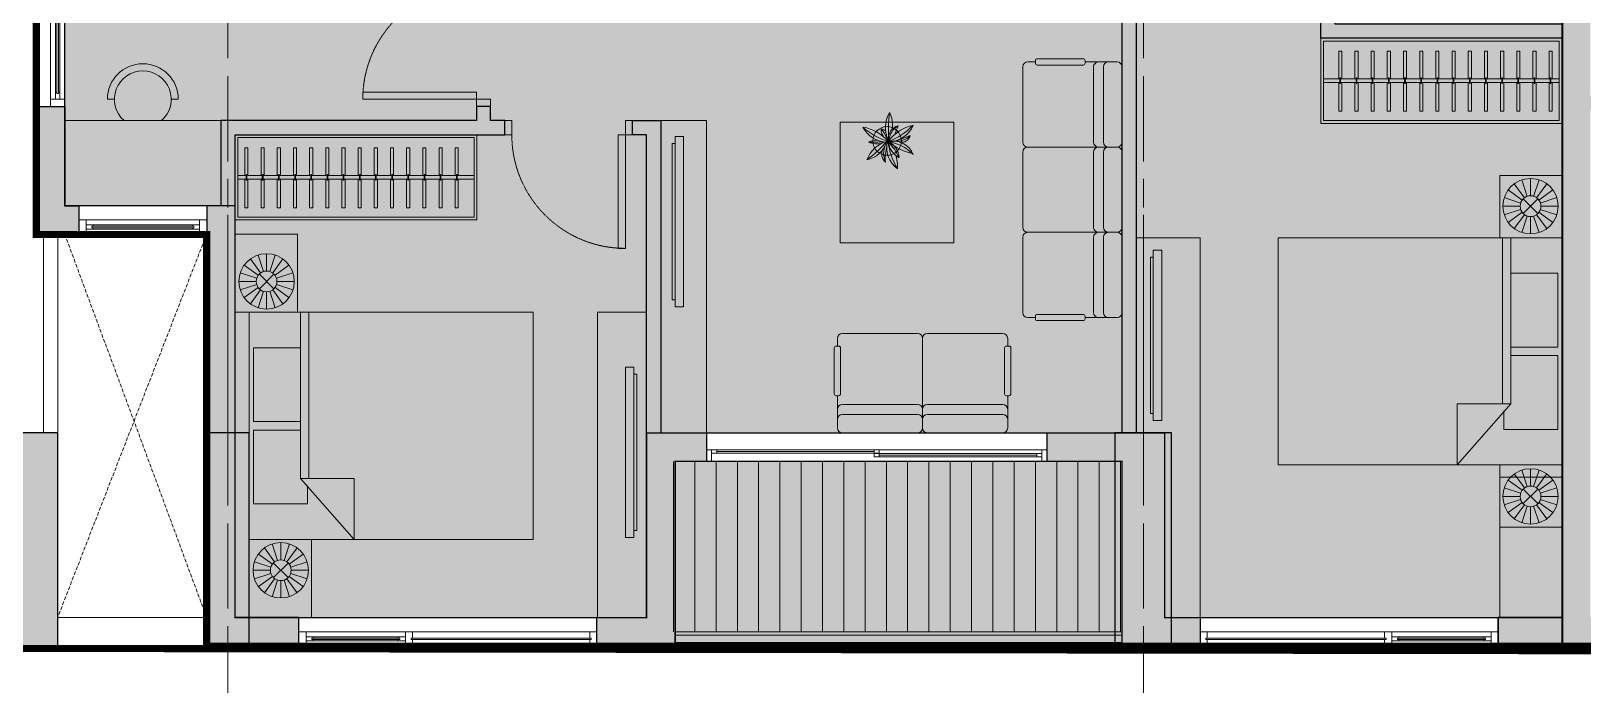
# Model space of a CAD drawing. Header units: millimetres. Extents: x -100356 to 314685, y 446 to 1273965.
# Drawn here: x 49903 to 60838, y 1094239 to 1098843 of the extents above; entities that cross this region are included whole.
import ezdxf
from ezdxf.enums import TextEntityAlignment as Align
from ezdxf.xclip import XClip

# ---------------------------------------------------------------- set-up
doc = ezdxf.new("R2010")
doc.units = ezdxf.units.MM
doc.header["$XCLIPFRAME"] = 2
for name, pattern in [('CENTER', [2, 1.25, -0.25, 0.25, -0.25]), ('CENTER2', [28.575, 19.05, -3.175, 3.175, -3.175]), ('Dash', [6, 3, -3]), ('DASHED2', [0.375, 0.25, -0.125]), ('Kume - Grid Line', [10.5, 6, -1.25, 2, -1.25]), ('VL2 - tb$0$HIDDEN', [0.375, 0.25, -0.125]), ('VL3 - tb$0$HIDDEN', [0.375, 0.25, -0.125])]:
    doc.linetypes.add(name, pattern=pattern)
for name, color, linetype, lineweight in [('@ color hatch', 7, 'Continuous', 13), ('A-_ANOT----_D', 7, 'Continuous', 5), ('A.Axis', 251, 'CENTER2', 13), ('A1 - dp$0$A.Door', 4, 'Continuous', 13), ('A1 - dp$0$A.HACH 250', 250, 'Continuous', 5), ('A1 - dp$0$FURNITURE', 8, 'Continuous', 5), ('A1 - dp$0$TUONG 2', 2, 'Continuous', 25), ('GJ', 1, 'Continuous', 13), ('Hatch-wall', 251, 'Continuous', 5), ('LC.HA', 250, 'Continuous', 9), ('LGI', 250, 'CENTER', 9), ('VL2 - tb$0$A.Door', 4, 'Continuous', 13), ('VL2 - tb$0$A.HACH 250', 250, 'Continuous', 5), ('VL2 - tb$0$A.Thin', 8, 'Continuous', 13), ('VL2 - tb$0$CUA', 5, 'Continuous', 9), ('VL2 - tb$0$KHCUA', 3, 'Continuous', 13), ('VL2 - tb$0$TUONG 2', 2, 'Continuous', 35), ('VL3 - tb$0$$7$FURNITURE', 8, 'Continuous', 5), ('VL3 - tb$0$A.HACH 250', 250, 'Continuous', 5), ('VL3 - tb$0$CUA', 5, 'Continuous', 9), ('VL3 - tb$0$FURNITURE', 7, 'Continuous', 5), ('VL3 - tb$0$TUONG 2', 2, 'Continuous', 35), ('VL4 - dp$0$TUONG 2', 2, 'Continuous', 35)]:
    doc.layers.add(name, color=color, linetype=linetype, lineweight=lineweight)
doc.layers.add('STR', color=7, linetype='Continuous')
doc.styles.add('arial_eng', font='ARIALNI.TTF')
doc.styles.add('VL2 - tb$0$GHICHU-C', font='Font - TrueType - Arial.ttf', dxfattribs={"width": 0.7})

# ---------------------------------------------------------------- blocks, each defined once
blk = doc.blocks.new('VL2 - tb$0$sofa 1')
for p, q in [((0, -530), (0, 0)), ((35, 35), (96, 35)), ((261, 35), (96, 35)), ((131, -530), (131, 0)), ((201, -530), (201, 0)), ((665, 35), (611, 35)), ((700, -530), (700, 0)), ((0, -600), (0, -1130)), ((35, -565), (96, -565)), ((665, -565), (96, -565)), ((131, -1130), (131, -600)), ((201, -1130), (201, -600)), ((700, -1130), (700, -600)), ((0, -1200), (0, -1730)), ((665, -1165), (35, -1165)), ((131, -1200), (131, -1730)), ((201, -1200), (201, -1730)), ((700, -1200), (700, -1730)), ((35, -1765), (96, -1765)), ((261, -1765), (96, -1765)), ((665, -1765), (611, -1765)), ((806, -1913), (806, -1966)), ((1371, -1878), (841, -1878)), ((1406, -1913), (1406, -2543)), ((1406, -1913), (1406, -2482)), ((1441, -1878), (1971, -1878)), ((2006, -1913), (2006, -1966)), ((806, -2316), (806, -2482)), ((1371, -2377), (841, -2377)), ((1441, -2377), (1971, -2377)), ((2006, -2316), (2006, -2482)), ((806, -2543), (806, -2482)), ((1371, -2447), (841, -2447)), ((1406, -2543), (1406, -2482)), ((1441, -2447), (1971, -2447)), ((2006, -2543), (2006, -2482)), ((1371, -2578), (841, -2578)), ((1441, -2578), (1971, -2578))]:
    blk.add_line(p, q)
for points in [[(598, 57), (275, 57, 0.414214), (261, 44), (261, 26, 0.414214), (275, 13), (598, 13, 0.414214), (611, 26), (611, 44, 0.414214)], [(598, -1787), (275, -1787, -0.414214), (261, -1774), (261, -1756, -0.414214), (275, -1743), (598, -1743, -0.414214), (611, -1756), (611, -1774, -0.414214)], [(784, -1979), (784, -2303, 0.414214), (797, -2316), (815, -2316, 0.414214), (828, -2303), (828, -1979, 0.414214), (815, -1966), (797, -1966, 0.414214)], [(2028, -1979), (2028, -2303, -0.414214), (2015, -2316), (1997, -2316, -0.414214), (1984, -2303), (1984, -1979, -0.414214), (1997, -1966), (2015, -1966, -0.414214)]]:
    blk.add_lwpolyline(points, format="xyb", close=True)
blk.add_lwpolyline([(1986, -1240), (1186, -1240), (1186, -390), (1986, -390)], close=True)
blk.add_circle((1656, -522), 101)
for centre, radius, start, end in [((35, 0), 35, 90, 180), ((96, 0), 35, 0, 90), ((166, 0), 35, 0, 90), ((665, 0), 35, 0, 90), ((1837, -416), 220, 154.7196, 185.6674), ((928, -443), 719, 353.8852, 9.76), ((1451, -429), 216, 334.191, 29.7589), ((1417, -689), 282, 36.0102, 78.7514), ((1652, -333), 197, 203.5569, 265.5928), ((1792, -115), 435, 223.0584, 250.3682), ((1560, -500), 86.5, 349.0123, 78.5733), ((1182, -603), 437, 17.5499, 25.3147), ((1509, -529), 134, 4.8141, 58.0945), ((1868, -708), 286, 98.611, 140.85), ((1987, -650), 361, 143.9758, 159.4862), ((1503, -63), 485, 287.6158, 311.4256), ((1710, -495), 60.6, 103.0214, 137.1627), ((1652, -333), 197, 275.3509, 331.9516), ((1635, -448), 62.6, 321.0444, 10.8834), ((35, -530), 35, 180, 270), ((96, -530), 35, 270, 0), ((166, -530), 35, 270, 0), ((665, -530), 35, 270, 0), ((1609, -668), 145, 72.5643, 160.5658), ((1376, -190), 433, 282.8237, 308.4584), ((1695, -837), 314, 99.6289, 133.8517), ((1585, -395), 128, 224.3745, 278.3611), ((1855, 391), 947, 247.585, 253.6645), ((1553, -469), 61.8, 195.6468, 282.6443), ((1717, -656), 148, 117.6391, 173.4927), ((1498, -507), 151, 298.6711, 351.4448), ((1917, -797), 380, 135.3527, 155.2401), ((1470, -567), 188, 307.0526, 13.6398), ((1152, -459), 502, 329.2774, 351.9041), ((1837, -416), 220, 208.0633, 209.2303), ((1601, -726), 209, 19.8532, 75.8716), ((2213, -67), 719, 219.2619, 234.5537), ((1838, -471), 188, 198.2679, 257.7577), ((1524, -610), 156, 337.1601, 24.0107), ((1783, 750), 1281, 265.498, 270.09), ((1731, -400), 142, 252.6029, 293.2685), ((1717, -678), 163, 64.7044, 87.5627), ((35, -600), 35, 90, 180), ((96, -600), 35, 0, 90), ((166, -600), 35, 0, 90), ((665, -600), 35, 0, 90), ((1868, -708), 286, 162.1417, 181.7779), ((1315, -645), 354, 355.9263, 14.9396), ((1615, -613), 78.4, 311.9837, 25.4724), ((35, -1130), 35, 180, 270), ((35, -1200), 35, 90, 180), ((96, -1130), 35, 270, 0), ((96, -1200), 35, 0, 90), ((166, -1130), 35, 270, 0), ((166, -1200), 35, 0, 90), ((665, -1130), 35, 270, 0), ((665, -1200), 35, 0, 90), ((35, -1730), 35, 180, 270), ((96, -1730), 35, 270, 0), ((166, -1730), 35, 270, 0), ((665, -1730), 35, 270, 0), ((841, -1913), 35, 90, 180), ((1371, -1913), 35, 0, 90), ((1441, -1913), 35, 90, 180), ((1971, -1913), 35, 0, 90), ((841, -2412), 35, 90, 180), ((1371, -2412), 35, 0, 90), ((1441, -2412), 35, 90, 180), ((1971, -2412), 35, 0, 90), ((841, -2482), 35, 90, 180), ((1371, -2482), 35, 0, 90), ((1441, -2482), 35, 90, 180), ((1971, -2482), 35, 0, 90), ((841, -2543), 35, 180, 270), ((1371, -2543), 35, 270, 0), ((1441, -2543), 35, 180, 270), ((1971, -2543), 35, 270, 0)]:
    blk.add_arc(centre, radius, start, end)
blk = doc.blocks.new('*U137')
for p, q in [((50, 0), (1675, 0)), ((100, 0), (100, -30)), ((1625, 0), (1625, -30)), ((1675, 0), (1675, -30)), ((50, -30), (1675, -30)), ((1625, -35), (1625, -65)), ((1625, -35), (3250, -35)), ((1625, -65), (3250, -65)), ((1675, -35), (1675, -65)), ((3200, -35), (3200, -65))]:
    blk.add_line(p, q)
at = {"color": 8}
for p, q in [((100, -15), (1625, -15)), ((1675, -50), (3200, -50))]:
    blk.add_line(p, q, dxfattribs=at)
for points in [[(0, 0), (50, 0), (50, -110), (0, -110)], [(3250, 0), (3300, 0), (3300, -110), (3250, -110)]]:
    blk.add_lwpolyline(points, close=True)
for points in [[(3250, 0), (50, 0)], [(3250, -110), (50, -110)]]:
    blk.add_lwpolyline(points)
at = {"layer": 'VL2 - tb$0$KHCUA', "style": 'VL2 - tb$0$GHICHU-C', "flags": 1}
for tag, p in [('KICH_THUOC', (450, -300)), ('TEN_CUA', (450, -184)), ('QUI_CACH', (450, -421))]:
    blk.add_attdef(tag, text='', height=50, dxfattribs=at).set_placement(p, align=Align.MIDDLE)
blk = doc.blocks.new('*U300')
at = {"layer": 'VL3 - tb$0$FURNITURE'}
for p, q in [((0, 100), (3150, 100)), ((0, 75), (3150, 75)), ((0, 25), (3150, 25)), ((0, 0), (3150, 0))]:
    blk.add_line(p, q, dxfattribs=at)
blk = doc.blocks.new('VL3 - tb$0$A$C4E823157')
for p, q in [((-600, 20), (-600, 80)), ((-600, 80), (600, 80)), ((-600, 20), (600, 20)), ((-551, 20), (-551, 0)), ((-551, 0), (551, 0)), ((551, 20), (551, 0)), ((600, 20), (600, 80))]:
    blk.add_line(p, q)
blk = doc.blocks.new('*U301')
at = {"layer": 'VL3 - tb$0$$7$FURNITURE'}
for points in [[(0, 600), (0, 0), (1704, 0), (1704, 600)], [(1684, 580), (1684, 20), (20, 20), (20, 580)]]:
    blk.add_lwpolyline(points, close=True, dxfattribs=at)
at = {"layer": 'VL3 - tb$0$$7$FURNITURE', "ltscale": 6}
for points in [[(91, 313), (91, 515), (69, 515), (69, 313)], [(205, 313), (205, 515), (183, 515), (183, 313)], [(319, 313), (319, 515), (297, 515), (297, 313)], [(433, 313), (433, 515), (411, 515), (411, 313)], [(547, 313), (547, 515), (525, 515), (525, 313)], [(661, 313), (661, 515), (639, 515), (639, 313)], [(775, 313), (775, 515), (753, 515), (753, 313)], [(889, 313), (889, 515), (867, 515), (867, 313)], [(1003, 313), (1003, 515), (981, 515), (981, 313)], [(1117, 313), (1117, 515), (1095, 515), (1095, 313)], [(1231, 313), (1231, 515), (1209, 515), (1209, 313)], [(1345, 313), (1345, 515), (1323, 515), (1323, 313)], [(1459, 313), (1459, 515), (1437, 515), (1437, 313)], [(1573, 313), (1573, 515), (1551, 515), (1551, 313)], [(69, 287), (69, 92), (91, 92), (91, 287)], [(183, 287), (183, 92), (205, 92), (205, 287)], [(297, 287), (297, 92), (319, 92), (319, 287)], [(411, 287), (411, 92), (433, 92), (433, 287)], [(525, 287), (525, 92), (547, 92), (547, 287)], [(639, 287), (639, 92), (661, 92), (661, 287)], [(753, 287), (753, 92), (775, 92), (775, 287)], [(867, 287), (867, 92), (889, 92), (889, 287)], [(981, 287), (981, 92), (1003, 92), (1003, 287)], [(1095, 287), (1095, 92), (1117, 92), (1117, 287)], [(1209, 287), (1209, 92), (1231, 92), (1231, 287)], [(1323, 287), (1323, 92), (1345, 92), (1345, 287)], [(1437, 287), (1437, 92), (1459, 92), (1459, 287)], [(1551, 287), (1551, 92), (1573, 92), (1573, 287)]]:
    blk.add_lwpolyline(points, dxfattribs=at)
for points in [[(1684, 287), (1684, 313), (20, 313), (20, 287)], [(83, 319), (78, 319), (78, 280), (83, 280)], [(197, 319), (192, 319), (192, 280), (197, 280)], [(311, 319), (306, 319), (306, 280), (311, 280)], [(425, 319), (420, 319), (420, 280), (425, 280)], [(539, 319), (534, 319), (534, 280), (539, 280)], [(653, 319), (648, 319), (648, 280), (653, 280)], [(767, 319), (762, 319), (762, 280), (767, 280)], [(881, 319), (876, 319), (876, 280), (881, 280)], [(995, 319), (990, 319), (990, 280), (995, 280)], [(1109, 319), (1104, 319), (1104, 280), (1109, 280)], [(1223, 319), (1218, 319), (1218, 280), (1223, 280)], [(1337, 319), (1332, 319), (1332, 280), (1337, 280)], [(1451, 319), (1446, 319), (1446, 280), (1451, 280)], [(1565, 319), (1560, 319), (1560, 280), (1565, 280)]]:
    blk.add_lwpolyline(points, close=True, dxfattribs=at)
blk = doc.blocks.new('VL3 - tb$0$$1$Bed 1600')
at = {"layer": 'VL3 - tb$0$$7$FURNITURE', "linetype": 'Continuous'}
for p, q in [((2, -80), (2, 0)), ((2, 0), (66, 0)), ((12, -1.2), (32.8, -1.2)), ((12, -14.4), (12, -1.2)), ((32.8, -1.2), (32.8, -14.4)), ((35.2, -1.2), (56, -1.2)), ((35.2, -14.4), (35.2, -1.2)), ((56, -1.2), (56, -16.4)), ((66, 0), (66, -80)), ((2, -14.4), (48.8, -14.4)), ((48.8, -16.8), (2, -16.8)), ((66, -29.6), (48.8, -14.4)), ((48.8, -14.4), (48.8, -29.6)), ((56, -16.4), (50.8, -16.4)), ((48.8, -29.6), (66, -29.6)), ((66, -80), (2, -80))]:
    blk.add_line(p, q, dxfattribs=at)
blk = doc.blocks.new('*U166')
at = {"layer": 'VL3 - tb$0$$7$FURNITURE'}
for p, q in [((550, 0), (0, 0)), ((0, 0), (0, -439)), ((550, -439), (550, 0)), ((158, -179), (60, -108)), ((174, -163), (103, -65)), ((195, -153), (157, -37)), ((217, -149), (217, -27)), ((240, -153), (278, -37)), ((260, -163), (332, -65)), ((277, -179), (375, -108)), ((148, -200), (32, -162)), ((166, -171), (269, -274)), ((269, -171), (166, -274)), ((287, -200), (403, -162)), ((144, -222), (22, -222)), ((148, -245), (32, -283)), ((158, -265), (60, -337)), ((174, -282), (103, -380)), ((195, -292), (157, -408)), ((217, -296), (217, -418)), ((217, -296), (217, -418)), ((240, -292), (278, -408)), ((260, -282), (332, -380)), ((277, -265), (375, -337)), ((287, -245), (403, -283)), ((291, -222), (412, -222)), ((0, -439), (550, -439))]:
    blk.add_line(p, q, dxfattribs=at)
for radius in [195, 73.2]:
    blk.add_circle((217, -222), radius, dxfattribs=at)
blk = doc.blocks.new('*U164')
at = {"layer": 'VL3 - tb$0$$7$FURNITURE'}
for p, q in [((550, 0), (0, 0)), ((0, 0), (0, -439)), ((550, -439), (550, 0)), ((158, -179), (60, -108)), ((174, -163), (103, -65)), ((195, -153), (157, -37)), ((217, -149), (217, -27)), ((240, -153), (278, -37)), ((260, -163), (332, -65)), ((277, -179), (375, -108)), ((148, -200), (32, -162)), ((166, -171), (269, -274)), ((269, -171), (166, -274)), ((287, -200), (403, -162)), ((144, -222), (22, -222)), ((148, -245), (32, -283)), ((158, -265), (60, -337)), ((174, -282), (103, -380)), ((195, -292), (157, -408)), ((217, -296), (217, -418)), ((217, -296), (217, -418)), ((240, -292), (278, -408)), ((260, -282), (332, -380)), ((277, -265), (375, -337)), ((287, -245), (403, -283)), ((291, -222), (412, -222)), ((0, -439), (550, -439))]:
    blk.add_line(p, q, dxfattribs=at)
for radius in [195, 73.2]:
    blk.add_circle((217, -222), radius, dxfattribs=at)
blk = doc.blocks.new('VL3 - tb$0$$1$A$C6FE626A3')
at = {"layer": 'VL3 - tb$0$$7$FURNITURE'}
for p, q in [((-90, 606), (-150, 606)), ((-150, -594), (-150, 606)), ((-90, -594), (-90, 606)), ((-90, 557), (-70, 557)), ((-70, -545), (-70, 557)), ((-90, -545), (-70, -545)), ((-90, -594), (-150, -594))]:
    blk.add_line(p, q, dxfattribs=at)
blk = doc.blocks.new('VL2 - tb$0$Bed 1600')
at = {"linetype": 'Continuous'}
for p, q in [((2, -80), (2, 0)), ((2, 0), (66, 0)), ((66, 0), (66, -80)), ((12, -1.2), (32.8, -1.2)), ((12, -14.4), (12, -1.2)), ((32.8, -1.2), (32.8, -14.4)), ((35.2, -1.2), (56, -1.2)), ((35.2, -14.4), (35.2, -1.2)), ((56, -1.2), (56, -16.4)), ((2, -14.4), (48.8, -14.4)), ((48.8, -16.8), (2, -16.8)), ((66, -29.6), (48.8, -14.4)), ((48.8, -14.4), (48.8, -29.6)), ((56, -16.4), (50.8, -16.4)), ((48.8, -29.6), (66, -29.6)), ((66, -80), (2, -80))]:
    blk.add_line(p, q, dxfattribs=at)
blk = doc.blocks.new('VL2 - tb$0$tab')
for p, q in [((439, 0), (0, 0)), ((0, 0), (0, -439)), ((439, -439), (439, 0)), ((158, -179), (60, -108)), ((174, -163), (103, -65)), ((195, -153), (157, -37)), ((217, -149), (217, -27)), ((240, -153), (278, -37)), ((260, -163), (332, -65)), ((277, -179), (375, -108)), ((148, -200), (32, -162)), ((166, -171), (269, -274)), ((269, -171), (166, -274)), ((287, -200), (403, -162)), ((144, -222), (22, -222)), ((148, -245), (32, -283)), ((158, -265), (60, -337)), ((174, -282), (103, -380)), ((195, -292), (157, -408)), ((217, -296), (217, -418)), ((217, -296), (217, -418)), ((240, -292), (278, -408)), ((260, -282), (332, -380)), ((277, -265), (375, -337)), ((287, -245), (403, -283)), ((291, -222), (412, -222)), ((0, -439), (439, -439))]:
    blk.add_line(p, q)
for radius in [195, 73.2]:
    blk.add_circle((217, -222), radius)
blk = doc.blocks.new('VL2 - tb$0$A$C6FE626A3')
for p, q in [((-90, 606), (-150, 606)), ((-150, -594), (-150, 606)), ((-90, -594), (-90, 606)), ((-90, 557), (-70, 557)), ((-70, -545), (-70, 557)), ((-90, -545), (-70, -545)), ((-90, -594), (-150, -594))]:
    blk.add_line(p, q)
blk = doc.blocks.new('VL2 - tb$0$cua so 1')
at = {"layer": 'VL2 - tb$0$A.Door', "ltscale": 0.5}
for p, q in [((1400, 65), (2000, 65)), ((1400, 35), (2000, 35))]:
    blk.add_line(p, q, dxfattribs=at)
for points in [[(0, 0), (2100, 0), (2100, 100), (0, 100)], [(2050, 100), (2050, 0), (2100, 0), (2100, 100)]]:
    blk.add_lwpolyline(points, close=True, dxfattribs=at)
for points in [[(50, 55), (50, 100), (0, 100), (0, 0), (50, 0), (50, 45), (40, 45), (40, 55), (50, 55)], [(1300, 55), (1300, 100), (1350, 100), (1350, 0), (1300, 0), (1300, 45), (1310, 45), (1310, 55), (1300, 55)], [(1400, 55), (1400, 65), (1350, 65), (1350, 35), (1400, 35), (1400, 45), (1390, 45), (1390, 55), (1400, 55)], [(2000, 55), (2000, 65), (2050, 65), (2050, 35), (2000, 35), (2000, 45), (2010, 45), (2010, 55), (2000, 55)]]:
    blk.add_lwpolyline(points, dxfattribs=at)
at = {"layer": 'VL2 - tb$0$A.HACH 250', "ltscale": 0.5}
for points in [[(40, 45), (1310, 45), (1310, 55), (40, 55)], [(1390, 45), (2010, 45), (2010, 55), (1390, 55)]]:
    blk.add_lwpolyline(points, close=True, dxfattribs=at)
blk = doc.blocks.new('*U39')
at = {"layer": 'A1 - dp$0$A.Door', "ltscale": 0.5}
for p, q in [((850, 100), (50, 100)), ((50, 0), (850, 0)), ((100, 65), (800, 65)), ((100, 35), (800, 35)), ((900, 0), (900, 100))]:
    blk.add_line(p, q, dxfattribs=at)
for points in [[(50, 100), (50, 0), (0, 0), (0, 100)], [(850, 100), (850, 0), (900, 0), (900, 100)]]:
    blk.add_lwpolyline(points, close=True, dxfattribs=at)
for points in [[(100, 55), (100, 65), (50, 65), (50, 35), (100, 35), (100, 45), (90, 45), (90, 55), (100, 55)], [(800, 55), (800, 65), (850, 65), (850, 35), (800, 35), (800, 45), (810, 45), (810, 55), (800, 55)]]:
    blk.add_lwpolyline(points, dxfattribs=at)
at = {"layer": 'A1 - dp$0$A.HACH 250', "ltscale": 0.5}
blk.add_lwpolyline([(90, 45), (810, 45), (810, 55), (90, 55)], close=True, dxfattribs=at)
blk = doc.blocks.new('*U161')
for points in [[(-50, 0), (-100, 0), (-100, 800), (-50, 800)], [(-850, -100), (-900, -100), (-900, 0), (-850, 0)], [(0, -100), (-50, -100), (-50, 0), (0, 0)]]:
    blk.add_lwpolyline(points, close=True)
at = {"linetype": 'VL3 - tb$0$HIDDEN'}
blk.add_arc((-50, 0), 800, 90, 180, dxfattribs=at)
blk = doc.blocks.new('*U401')
for points in [[(0, 600), (0, 0), (1700, 0), (1700, 600)], [(1680, 580), (1680, 20), (20, 20), (20, 580)]]:
    blk.add_lwpolyline(points, close=True)
at = {"ltscale": 6}
for points in [[(91, 313), (91, 515), (69, 515), (69, 313)], [(205, 313), (205, 515), (183, 515), (183, 313)], [(319, 313), (319, 515), (297, 515), (297, 313)], [(433, 313), (433, 515), (411, 515), (411, 313)], [(547, 313), (547, 515), (525, 515), (525, 313)], [(661, 313), (661, 515), (639, 515), (639, 313)], [(775, 313), (775, 515), (753, 515), (753, 313)], [(889, 313), (889, 515), (867, 515), (867, 313)], [(1003, 313), (1003, 515), (981, 515), (981, 313)], [(1117, 313), (1117, 515), (1095, 515), (1095, 313)], [(1231, 313), (1231, 515), (1209, 515), (1209, 313)], [(1345, 313), (1345, 515), (1323, 515), (1323, 313)], [(1459, 313), (1459, 515), (1437, 515), (1437, 313)], [(1573, 313), (1573, 515), (1551, 515), (1551, 313)], [(69, 287), (69, 92), (91, 92), (91, 287)], [(183, 287), (183, 92), (205, 92), (205, 287)], [(297, 287), (297, 92), (319, 92), (319, 287)], [(411, 287), (411, 92), (433, 92), (433, 287)], [(525, 287), (525, 92), (547, 92), (547, 287)], [(639, 287), (639, 92), (661, 92), (661, 287)], [(753, 287), (753, 92), (775, 92), (775, 287)], [(867, 287), (867, 92), (889, 92), (889, 287)], [(981, 287), (981, 92), (1003, 92), (1003, 287)], [(1095, 287), (1095, 92), (1117, 92), (1117, 287)], [(1209, 287), (1209, 92), (1231, 92), (1231, 287)], [(1323, 287), (1323, 92), (1345, 92), (1345, 287)], [(1437, 287), (1437, 92), (1459, 92), (1459, 287)], [(1551, 287), (1551, 92), (1573, 92), (1573, 287)]]:
    blk.add_lwpolyline(points, dxfattribs=at)
for points in [[(1680, 287), (1680, 313), (20, 313), (20, 287)], [(83, 319), (78, 319), (78, 280), (83, 280)], [(197, 319), (192, 319), (192, 280), (197, 280)], [(311, 319), (306, 319), (306, 280), (311, 280)], [(425, 319), (420, 319), (420, 280), (425, 280)], [(539, 319), (534, 319), (534, 280), (539, 280)], [(653, 319), (648, 319), (648, 280), (653, 280)], [(767, 319), (762, 319), (762, 280), (767, 280)], [(881, 319), (876, 319), (876, 280), (881, 280)], [(995, 319), (990, 319), (990, 280), (995, 280)], [(1109, 319), (1104, 319), (1104, 280), (1109, 280)], [(1223, 319), (1218, 319), (1218, 280), (1223, 280)], [(1337, 319), (1332, 319), (1332, 280), (1337, 280)], [(1451, 319), (1446, 319), (1446, 280), (1451, 280)], [(1565, 319), (1560, 319), (1560, 280), (1565, 280)]]:
    blk.add_lwpolyline(points, close=True, dxfattribs=at)
blk = doc.blocks.new('VL3 - tb$0$CT3 MBT 11-31$0$ghe bar')
for p, q in [((-250, -250), (-200, -250)), ((200, -250), (250, -250)), ((-132, -400), (132, -400))]:
    blk.add_line(p, q)
for radius, start, end in [(250, 0, 180), (200, 311.4096, 228.5904)]:
    blk.add_arc((0, -250), radius, start, end)
blk = doc.blocks.new('*U440')
at = {"layer": 'A1 - dp$0$A.Door', "ltscale": 0.5}
for p, q in [((1200, 100), (50, 100)), ((50, 0), (1200, 0)), ((100, 65), (1150, 65)), ((100, 35), (1150, 35)), ((1250, 0), (1250, 100))]:
    blk.add_line(p, q, dxfattribs=at)
for points in [[(50, 100), (50, 0), (0, 0), (0, 100)], [(1200, 100), (1200, 0), (1250, 0), (1250, 100)]]:
    blk.add_lwpolyline(points, close=True, dxfattribs=at)
for points in [[(100, 55), (100, 65), (50, 65), (50, 35), (100, 35), (100, 45), (90, 45), (90, 55), (100, 55)], [(1150, 55), (1150, 65), (1200, 65), (1200, 35), (1150, 35), (1150, 45), (1160, 45), (1160, 55), (1150, 55)]]:
    blk.add_lwpolyline(points, dxfattribs=at)
at = {"layer": 'A1 - dp$0$A.HACH 250', "ltscale": 0.5}
blk.add_lwpolyline([(90, 45), (1160, 45), (1160, 55), (90, 55)], close=True, dxfattribs=at)
blk = doc.blocks.new('VL1 revised')
at = {"layer": '@ color hatch', "ltscale": 0.5}
h = blk.add_hatch(color=221, dxfattribs=at)
h.dxf.hatch_style = 1
h.paths.add_polyline_path([(-3100, -400), (-3100, 0), (-9300, 0), (-9300, -2400), (-10550, -2400), (-10550, -6550), (-9350, -6550), (-9351, -9450), (-6450, -9450), (-6450, -8150), (-2800, -8150), (-2800, -9450), (0, -9450), (0, -4520), (0, -4520), (0, 0), (-1800, 0), (-1800, -400)])
h.paths.add_polyline_path([(-10750, -2200), (-9500, -2200), (-9500, 0), (-10750, 0)])
h.paths.add_polyline_path([(-3100, -8350), (-6250, -8350), (-6250, -9650), (-3100, -9650)])
at = {"layer": 'Hatch-wall', "ltscale": 0.5}
h = blk.add_hatch(color=256, dxfattribs=at)
h.dxf.hatch_style = 1
h.paths.add_polyline_path([(-3100, -8150), (-3100, -1650), (-2900, -1650), (-2900, -1750), (-3000, -1750), (-3000, -8150), (-2800, -8150), (-2800, -9450), (-2550, -9450), (-2550, -9650), (-3100, -9650), (-3100, -8350), (-3629, -8350), (-3629, -8150)])
h.paths.add_polyline_path([(-6450, -9450), (-6450, -8650), (-6450, -6050), (-6550, -6050), (-6550, -5950), (-6350, -5950), (-6350, -8150), (-6029, -8150), (-6029, -8350), (-6250, -8350), (-6250, -9650), (-6800, -9650), (-6800, -9450)])
h.paths.add_polyline_path([(-7650, -4950), (-7550, -4950), (-7550, -4800), (-6029, -4800), (-6029, -4700), (-6929, -4700), (-6929, -1750), (-6029, -1750), (-6029, -1650), (-7029, -1650), (-7029, -2300), (-9300, -2300), (-9300, -1650), (-9500, -1650), (-9500, -2200), (-10550, -2200), (-10550, -2400), (-7029, -2400), (-7029, -4700), (-7650, -4700)])
h.paths.add_polyline_path([(-8900, -9650), (-8900, -9450), (-9350, -9450), (-9350, -6050), (-7450, -6050), (-7450, -5950), (-7550, -5950), (-7550, -5850), (-7650, -5850), (-7650, -5950), (-9450, -5950), (-9450, -6550), (-9550, -6550), (-9550, -8150), (-9550, -9650)])
h.paths.add_polyline_path([(-10750, -5850), (-10550, -5850), (-10550, -6550), (-10450, -6550), (-10450, -6750), (-10550, -6750), (-10550, -6753), (-10750, -6753)])
h.paths.add_polyline_path([(-4500, 150), (-10750, 150), (-10750, 0), (-10550, 0), (-10550, 0), (-9500, 0), (-9500, -650), (-9300, -650), (-9300, 0), (-4500, 0)])
edge = h.paths.add_edge_path()
edge.add_line((0, -4520), (-400, -4520))
edge.add_line((-400, -4520), (-400, -3700))
edge.add_line((-400, -3700), (0, -3700))
edge.add_line((0, -3700), (0, -1900))
edge.add_line((0, -1900), (-1600, -1900))
edge.add_line((-1600, -1900), (-1600, -2800))
edge.add_line((-1600, -2800), (-1700, -2800))
edge.add_line((-1700, -2800), (-1700, -1900))
edge.add_line((-1700, -1900), (-2000, -1900))
edge.add_line((-2000, -1900), (-2000, -1800))
edge.add_line((-2000, -1800), (-1900, -1800))
edge.add_line((-1900, -1800), (-1900, -1700))
edge.add_line((-1900, -1700), (-1800, -1700))
edge.add_line((-1800, -1700), (-1800, -1800))
edge.add_line((-1800, -1800), (0, -1800))
edge.add_line((0, -1800), (0, 0))
edge.add_line((0, 0), (-1800, 0))
edge.add_line((-1800, 0), (-1800, -950))
edge.add_line((-1800, -950), (-1900, -950))
edge.add_line((-1900, -950), (-1900, 0))
edge.add_line((-1900, 0), (-3100, 0))
edge.add_line((-3100, 0), (-3100, 150))
edge.add_line((-3100, 150), (0, 150))
edge.add_line((0, 150), (200, 150))
edge.add_line((200, 150), (200, -9650))
edge.add_line((200, -9650), (-450, -9650))
edge.add_line((-450, -9650), (-450, -9450))
edge.add_line((-450, -9450), (0, -9450))
edge.add_line((0, -9450), (0, -5370))
edge.add_line((0, -5370), (-1700, -5370))
edge.add_line((-1700, -5370), (-1700, -3550))
edge.add_line((-1700, -3550), (-1600, -3550))
edge.add_line((-1600, -3550), (-1600, -5270))
edge.add_line((-1600, -5270), (0, -5270))
edge.add_line((0, -5270), (0, -4520))
h = blk.add_hatch(color=256, dxfattribs=at)
h.dxf.hatch_style = 1
h.paths.add_polyline_path([(0, -3800), (0, -4420), (0, -4420), (0, -3800)], flags=17)
h.paths.add_polyline_path([(0, -3700), (0, -4520), (0, -4520), (0, -5270), (-1600, -5270), (-1600, -3550), (-1700, -3550), (-1700, -5370), (0, -5370), (0, -9450), (-450, -9450), (-450, -9650), (200, -9650), (200, 150), (0, 150), (-3200, 150), (-3200, 0), (-1900, 0), (-1900, -800), (-1800, -800), (-1800, 0), (0, 0), (0, -1800), (-1600, -1800), (-1600, -1650), (-1800, -1650), (-1800, -1550), (-1900, -1550), (-1900, -1650), (-2000, -1650), (-2000, -1750), (-1700, -1750), (-1700, -2800), (-1600, -2800), (-1600, -1900), (0, -1900), (0, -3700)])
at = {"layer": 'VL3 - tb$0$A.HACH 250'}
h = blk.add_hatch(dxfattribs=at)
h.set_pattern_fill('_USER', color=256, scale=150, angle=270, pattern_type=0)
h.set_pattern_definition([(270, (771279.89, -462391.08), (150, -3e-14), [])])
h.paths.add_polyline_path([(-6272, -8350), (-6271, -9550), (-3100, -9550), (-3100, -8350)])
at = {"layer": '@ color hatch', "color": 250, "ltscale": 10, "const_width": 10}
blk.add_lwpolyline([(-3100, -400), (-3100, 0), (-9300, 0), (-9300, -2400), (-10550, -2400), (-10550, -6550), (-9350, -6550), (-9351, -9450), (-6450, -9450), (-6450, -8150), (-2800, -8150), (-2800, -9450), (0, -9450), (0, -4520), (0, -4520), (0, 0), (-1800, 0), (-1800, -400)], close=True, dxfattribs=at)
at = {"layer": '@ color hatch', "color": 250, "ltscale": 10, "const_width": 10, "elevation": 0}
blk.add_lwpolyline([(-3100, -8350), (-6250, -8350), (-6250, -9650), (-3100, -9650)], close=True, dxfattribs=at)
at = {"layer": 'A1 - dp$0$FURNITURE', "elevation": 0}
for points in [[(-6350, -8150), (-6350, -5950), (-6029, -5950), (-6029, -8150)], [(-2550, -9450), (-2800, -9450), (-2800, -8150), (-3000, -8150), (-3000, -6775), (-2550, -6775)]]:
    blk.add_lwpolyline(points, close=True, dxfattribs=at)
at = {"layer": 'A1 - dp$0$FURNITURE'}
for points in [[(-439, -9450), (0, -9450), (0, -8462), (-439, -8462)], [(-10600, -9650), (-9550, -9650), (-9550, -9450), (-10600, -9450)]]:
    blk.add_lwpolyline(points, close=True, dxfattribs=at)
at = {"layer": 'A1 - dp$0$TUONG 2', "ltscale": 0.5}
blk.add_lwpolyline([(200, -9650), (-450, -9650), (-450, -9450), (0, -9450), (0, -5370), (-1700, -5370), (-1700, -3550), (-1600, -3550), (-1600, -5270), (0, -5270), (0, -4520)], dxfattribs=at)
at = {"layer": 'A1 - dp$0$TUONG 2', "ltscale": 0.5, "elevation": 0}
blk.add_lwpolyline([(-3100, -8150), (-3100, -1650), (-2900, -1650), (-2900, -1750), (-3000, -1750), (-3000, -8150), (-2800, -8150), (-2800, -9450), (-2550, -9450), (-2550, -9650), (-3100, -9650), (-3100, -8350), (-3629, -8350), (-3629, -8150)], close=True, dxfattribs=at)
at = {"layer": 'A1 - dp$0$TUONG 2', "ltscale": 0.5}
blk.add_lwpolyline([(-10750, -5850), (-10550, -5850), (-10550, -6550), (-10450, -6550), (-10450, -6750), (-10550, -6750), (-10550, -6750), (-10750, -6750)], close=True, dxfattribs=at)
at = {"layer": 'A1 - dp$0$TUONG 2', "ltscale": 0.5, "elevation": 0}
for points in [[(-8900, -9650), (-8900, -9450), (-9350, -9450), (-9350, -6050), (-7450, -6050), (-7450, -5950), (-7550, -5950), (-7550, -5850), (-7650, -5850), (-7650, -5950), (-9450, -5950), (-9450, -6550), (-9550, -6550), (-9550, -8150), (-9550, -9650), (-8900, -9650)], [(-6450, -9450), (-6450, -8650), (-6450, -6050), (-6550, -6050), (-6550, -5950), (-6350, -5950), (-6350, -8150), (-6029, -8150), (-6029, -8350), (-6250, -8350), (-6250, -9650), (-6800, -9650), (-6800, -9450), (-6450, -9450)], [(0, -8350), (0, -9450), (-450, -9450)], [(-450, -9450), (-450, -9650)]]:
    blk.add_lwpolyline(points, dxfattribs=at)
at = {"layer": 'VL2 - tb$0$A.Thin', "linetype": 'VL2 - tb$0$HIDDEN', "ltscale": 100}
for points in [[(-9550, -6750), (-10600, -9450)], [(-10550, -6750), (-9550, -9450)]]:
    blk.add_lwpolyline(points, dxfattribs=at)
at = {"layer": 'VL2 - tb$0$CUA'}
blk.add_line((-500, -9450), (-2750, -9450), dxfattribs=at)
blk.add_lwpolyline([(-10450, -6550), (-9550, -6550), (-9550, -6750), (-10450, -6750)], close=True, dxfattribs=at)
at = {"layer": 'VL2 - tb$0$CUA', "elevation": 0}
blk.add_lwpolyline([(-3629, -8350), (-6029, -8350), (-6029, -8150), (-3629, -8150)], close=True, dxfattribs=at)
at = {"layer": 'VL3 - tb$0$$7$FURNITURE', "elevation": 0}
for points in [[(-9450, -5950), (-10550, -5950), (-10550, -6550), (-9450, -6550)], [(-6796, -9450), (-6450, -9450), (-6450, -7300), (-6796, -7300)]]:
    blk.add_lwpolyline(points, close=True, dxfattribs=at)
at = {"layer": 'A1 - dp$0$FURNITURE'}
for name, p, rotation in [('*U401', (0, -5370), 180), ('VL2 - tb$0$tab', (0, -6336), 270), ('VL2 - tb$0$A$C6FE626A3', (-2970, -7457, 0), 180)]:
    blk.add_blockref(name, p, dxfattribs=dict(at, rotation=rotation))
at = {"layer": 'A1 - dp$0$FURNITURE', "extrusion": (0, 0, -1), "zscale": -1}
blk.add_blockref('VL2 - tb$0$sofa 1', (3100, -5572), dxfattribs=at)
at = {"layer": 'A1 - dp$0$FURNITURE', "xscale": -1}
for name, p, rotation in [('*U301', (-9350, -6050, 0), 180), ('*U166', (-9250, -8900), 90)]:
    blk.add_blockref(name, p, dxfattribs=dict(at, rotation=rotation))
at = {"layer": 'A1 - dp$0$FURNITURE', "extrusion": (5.65041e-18, -5.2756e-19, -1), "zscale": -1, "rotation": 89.99998306033362}
blk.add_blockref('VL3 - tb$0$A$C4E823157', (6270, -6662, 0), dxfattribs=at)
at = {"layer": 'A1 - dp$0$FURNITURE', "extrusion": (0, 0, -1), "xscale": -1, "zscale": -1, "rotation": 270}
blk.add_blockref('*U164', (9350, -7300), dxfattribs=at)
at = {"layer": 'A1 - dp$0$FURNITURE'}
for name, p, xscale, yscale, zscale, rotation in [('VL2 - tb$0$Bed 1600', (0, -6725), 24.99999062500365, 24.99999062500365, 24.99999062500365, 270), ('VL3 - tb$0$$1$Bed 1600', (-9250, -7250), -24.99999062500358, 24.99999062500358, 24.99999062500358, 90)]:
    blk.add_blockref(name, p, dxfattribs=dict(at, xscale=xscale, yscale=yscale, zscale=zscale, rotation=rotation))
blk.add_blockref('VL3 - tb$0$$1$A$C6FE626A3', (-6450, -8292, 0), dxfattribs=at)
at = {"layer": 'A1 - dp$0$FURNITURE', "extrusion": (0, 0, -1), "zscale": -1, "rotation": 90}
blk.add_blockref('VL2 - tb$0$tab', (0, -8814), dxfattribs=at)
at = {"layer": 'A1 - dp$0$TUONG 2'}
for name, p, rotation in [('*U440', (-10550, -5850, 0), 90), ('*U39', (-9550, -6650), 180)]:
    blk.add_blockref(name, p, dxfattribs=dict(at, rotation=rotation))
at = {"layer": 'VL2 - tb$0$A.Door', "xscale": 0.727272726542854, "yscale": 0.727272726542854, "zscale": 0.727272726542854}
blk.add_blockref('*U137', (-6029, -8270, 0), dxfattribs=at)
at = {"layer": 'VL2 - tb$0$TUONG 2', "extrusion": (0, 0, -1), "xscale": -1, "zscale": -1, "rotation": 180}
blk.add_blockref('VL2 - tb$0$cua so 1', (6800, -9550), dxfattribs=at)
at = {"layer": 'VL2 - tb$0$TUONG 2', "extrusion": (0, 0, -1), "zscale": -1, "rotation": 180}
blk.add_blockref('VL2 - tb$0$cua so 1', (2550, -9550), dxfattribs=at)
at = {"layer": 'VL3 - tb$0$$7$FURNITURE'}
blk.add_blockref('VL3 - tb$0$CT3 MBT 11-31$0$ghe bar', (-10000, -5550, 0), dxfattribs=at)
at = {"layer": 'VL3 - tb$0$CUA', "xscale": -1}
for p, rotation in [((-7650, -5850, 0), 90), ((-6550, -6050, 0), 180)]:
    blk.add_blockref('*U161', p, dxfattribs=dict(at, rotation=rotation))
at = {"layer": 'VL3 - tb$0$TUONG 2', "rotation": 180}
blk.add_blockref('*U300', (-3100, -9550, 0), dxfattribs=at)
at = {"color": 1, "ltscale": 0.5, "style": 'arial_eng'}
blk.add_attdef('AC', (-10424, -1989, 0), '', height=300, rotation=0, dxfattribs=at)
blk = doc.blocks.new('grid tower')
at = {"layer": 'A.Axis', "linetype": 'Kume - Grid Line', "lineweight": 9, "ltscale": 100}
for p, q in [((16899.8, 38386.8), (16899.8, -18372.7)), ((23349.8, 38386.8), (23349.8, -18372.7)), ((48341.2, 31299.9), (-14918.8, 31299.9))]:
    blk.add_line(p, q, dxfattribs=at)
blk = doc.blocks.new('VL2 - tb')
at = {"layer": 'Hatch-wall', "ltscale": 0.5}
h = blk.add_hatch(color=256, dxfattribs=at)
h.dxf.hatch_style = 1
h.paths.add_polyline_path([(9500, 175), (10120, 175)], flags=16)
h.paths.add_polyline_path([(9000, 6600), (8750, 6600), (8750, 6400), (8900, 6400), (8900, 5950), (9850, 5950), (9850, 3075), (9750, 3075), (9750, 2975), (9850, 2975), (9850, 2875), (9950, 2875), (9950, 2975), (10550, 2975), (10550, 3075), (9950, 3075), (9950, 5950), (10550, 5950), (10550, 6050), (9000, 6050)], flags=16)
h.paths.add_polyline_path([(6400, 6050), (6400, 2975), (8850, 2975), (8850, 3075), (6500, 3075), (6500, 6400), (6650, 6400), (6650, 6600), (6600, 6600), (6600, 9825), (6400, 9825), (6400, 8525), (6400, 8325)], flags=17)
h.paths.add_polyline_path([(3100, 9625), (2700, 9625), (2700, 9825), (3300, 9825), (3300, 8525), (4000, 8525), (4000, 8325), (3200, 8325), (3200, 5625), (3100, 5625)], flags=17)
h.paths.add_polyline_path([(100, 1875), (100, 1875), (100, 1375), (100, 1375)], flags=16)
edge = h.paths.add_edge_path()
edge.add_line((12250, 9625), (12250, 6050))
edge.add_line((12250, 6050), (11650, 6050))
edge.add_line((11650, 6050), (11650, 5950))
edge.add_line((11650, 5950), (12250, 5950))
edge.add_line((12250, 5950), (12250, 3075))
edge.add_line((12250, 3075), (11650, 3075))
edge.add_line((11650, 3075), (11650, 2975))
edge.add_line((11650, 2975), (12250, 2975))
edge.add_line((12250, 2975), (12250, 1875))
edge.add_line((12250, 1875), (11070, 1875))
edge.add_line((11070, 1875), (11070, 1775))
edge.add_line((11070, 1775), (12250, 1775))
edge.add_line((12250, 1775), (12250, 175))
edge.add_line((12250, 175), (10220, 175))
edge.add_line((10220, 175), (9400, 175))
edge.add_line((9400, 175), (8650, 175))
edge.add_line((8650, 175), (8650, 1775))
edge.add_line((8650, 1775), (10320, 1775))
edge.add_line((10320, 1775), (10320, 1875))
edge.add_line((10320, 1875), (9950, 1875))
edge.add_line((9950, 1875), (9950, 1975))
edge.add_line((9950, 1975), (9850, 1975))
edge.add_line((9850, 1975), (9850, 1875))
edge.add_line((9850, 1875), (7350, 1875))
edge.add_line((7350, 1875), (7350, 1775))
edge.add_line((7350, 1775), (8550, 1775))
edge.add_line((8550, 1775), (8550, 175))
edge.add_line((8550, 175), (6500, 175))
edge.add_line((6500, 175), (6500, 1775))
edge.add_line((6500, 1775), (6600, 1775))
edge.add_line((6600, 1775), (6600, 1875))
edge.add_line((6600, 1875), (6500, 1875))
edge.add_line((6500, 1875), (6400, 1875))
edge.add_line((6400, 1875), (6400, 175))
edge.add_line((6400, 175), (6300, 175))
edge.add_line((6300, 175), (6300, 25))
edge.add_line((6300, 25), (12450, 25))
edge.add_line((12450, 25), (12450, 9825))
edge.add_line((12450, 9825), (11600, 9825))
edge.add_line((11600, 9825), (11600, 9625))
edge.add_line((11600, 9625), (12250, 9625))
edge.add_line((8750, 6600), (8800, 6600))
edge.add_line((8800, 6600), (8800, 9825))
edge.add_line((8800, 9825), (9500, 9825))
edge.add_line((9500, 9825), (9500, 9625))
edge.add_line((9500, 9625), (9100, 9625))
edge.add_line((9100, 9625), (9100, 8325))
edge.add_line((9100, 8325), (9000, 8325))
edge.add_line((9000, 8325), (9000, 6900))
h.paths.add_polyline_path([(4500, 175), (4600, 175), (4600, 175), (4700, 175), (4700, 25), (-100, 25), (-100, 9825), (600, 9825), (600, 9625), (100, 9625), (100, 6325), (2200, 6325), (2200, 6125), (2100, 6125), (2100, 6225), (100, 6225), (100, 4625), (2100, 4625), (2100, 5375), (2200, 5375), (2200, 4625), (3100, 4625), (3100, 4725), (3200, 4725), (3200, 4525), (100, 4525), (100, 1975), (850, 1975), (850, 1875), (100, 1875), (100, 1275), (100, 1275), (100, 175), (1700, 175), (1700, 1875), (1600, 1875), (1600, 1975), (1800, 1975), (1800, 175), (4500, 175)])
h = blk.add_hatch(color=256, dxfattribs=at)
h.dxf.hatch_style = 1
h.paths.add_polyline_path([(12450, 9825), (11600, 9825), (11600, 9625), (12250, 9625), (12250, 6050), (11650, 6050), (11650, 5950), (12250, 5950), (12250, 3075), (11650, 3075), (11650, 2975), (12250, 2975), (12250, 1875), (11070, 1875), (11070, 1775), (12250, 1775), (12250, 175), (10220, 175), (9400, 175), (8650, 175), (8650, 1775), (10320, 1775), (10320, 1875), (9950, 1875), (9950, 1975), (9850, 1975), (9850, 1875), (7350, 1875), (7350, 1775), (8550, 1775), (8550, 175), (6500, 175), (6500, 1775), (6600, 1775), (6600, 1875), (6500, 1875), (6400, 1875), (6400, 175), (6000, 175), (6000, 25), (12450, 25)])
h.paths.add_polyline_path([(10120, 175), (9500, 175)], flags=16)
at = {"layer": 'A1 - dp$0$TUONG 2', "ltscale": 0.5}
blk.add_lwpolyline([(6000, 25), (12450, 25), (12450, 9825), (11600, 9825)], dxfattribs=at)
blk = doc.blocks.new('SITE')
at = {"layer": 'GJ', "color": 2, "linetype": 'DASHED2', "ltscale": 200, "const_width": 50, "elevation": 0}
blk.add_lwpolyline([(-1186, 35377), (-1157, 8044), (-172, -63), (-42869, 0), (-42847, 879), (-42997, 6495), (-42929, 10453), (-42964, 14461), (-42978, 21429), (-50432, 21463), (-51659, 22285), (-51640, 22872)], dxfattribs=at)
blk = doc.blocks.new('X-GRID')
at = {"layer": 'LGI', "ltscale": 1500}
for p, q in [((-25500, 49486.8), (-25500, -7272.6)), ((-19050, 49486.8), (-19050, -7272.6)), ((5008.8, 42400), (-57318.6, 42400))]:
    blk.add_line(p, q, dxfattribs=at)
blk = doc.blocks.new('f23 grid column')
at = {"layer": 'LC.HA'}
h = blk.add_hatch(color=256, dxfattribs=at)
h.dxf.hatch_style = 1
h.paths.add_polyline_path([(-18855, -29862), (-19205, -29862), (-19205, -31362), (-18855, -31362)])
h = blk.add_hatch(color=256, dxfattribs=at)
h.dxf.hatch_style = 1
h.paths.add_polyline_path([(-17505, -29862), (-17805, -29862), (-17805, -31362), (-17505, -31362)])
h = blk.add_hatch(color=256, dxfattribs=at)
h.dxf.hatch_style = 1
h.paths.add_polyline_path([(-11007, -29862), (-11407, -29862), (-11407, -31362), (-11007, -31362)])
at = {"layer": 'STR', "ltscale": 1000, "elevation": 0}
for points in [[(-18855, -29862), (-19205, -29862), (-19205, -31362), (-18855, -31362)], [(-17505, -29862), (-17805, -29862), (-17805, -31362), (-17505, -31362)], [(-11007, -29862), (-11407, -29862), (-11407, -31362), (-11007, -31362)]]:
    blk.add_lwpolyline(points, close=True, dxfattribs=at)
at = {"rotation": 180}
blk.add_blockref('X-GRID', (-36705, 11038, 0), dxfattribs=at)

msp = doc.modelspace()

# ---------------------------------------------------------------- linework, layer by layer
at = {"color": 3, "linetype": 'Dash', "ltscale": 30, "const_width": 50, "elevation": 0}
msp.add_lwpolyline([(81740.9, 1094510.5), (66541.3, 1094510.5), (66541.3, 1097410.5), (64340.5, 1097410.5), (64339.1, 1094510.5), (51140.5, 1094510.7), (51140.4, 1097410.5), (49940.5, 1097410.5), (49940.5, 1106110.5), (51440.3, 1106110.5), (51440.3, 1106113.6), (67440.7, 1106113.6), (67440.7, 1106113.6), (70440.7, 1106113.6), (70440.7, 1108110.5), (70440.9, 1111092.4), (67440.9, 1111089.3), (67440.9, 1111089.3), (63470.9, 1111092.4), (63470.9, 1123210.4)], dxfattribs=at)
at = {"layer": 'Hatch-wall', "ltscale": 0.5, "elevation": 0}
for points in [[(49990.9, 1096013.6), (49990.9, 1097410.5)], [(50090.9, 1096013.6), (50090.9, 1097410.5)]]:
    msp.add_lwpolyline(points, dxfattribs=at)
at = {"layer": 'VL4 - dp$0$TUONG 2', "ltscale": 0.5, "elevation": 0}
msp.add_lwpolyline([(60790.8, 1104313.5), (60690.8, 1104313.5), (60690.8, 1094513.5), (60790.8, 1094513.5)], dxfattribs=at)

# ---------------------------------------------------------------- block references
ref = msp.add_blockref('f23 grid column', (68945.9, 1125875.2, 0))
XClip(ref).set_block_clipping_path([(-38143.7990276038, 12874.2728585252), (-38143.7990276038, -960.9112009969), (-27130.5599544233, -960.9112009969), (-27130.5599544233, -10223.7739877296), (-20127.121006076, -10223.7739877296), (-20127.121006076, -3944.1828265036), (-7256.2687176054, -3944.1828265036), (-7256.2687176054, -19155.9551603594), (-20848.1462950006, -19155.9551603594), (-20848.1462950006, -33200.2410861016), (15642.2695581813, -33200.2410861016), (15642.2695581813, 13456.019038944), (-37345.1452426936, 13456.0190389439)])
at = {"layer": 'A-_ANOT----_D', "rotation": 180}
msp.add_blockref('grid tower', (74640.7, 1125813.5, 0), dxfattribs=at)
at = {"layer": 'A1 - dp$0$TUONG 2'}
msp.add_blockref('VL1 revised', (60690.8, 1104163.3, 0), dxfattribs=at)
at = {"layer": 'A1 - dp$0$TUONG 2', "rotation": 180}
msp.add_blockref('VL2 - tb', (73140.8, 1104338.5, 0), dxfattribs=at)
at = {"layer": 'GJ'}
msp.add_blockref('SITE', (82927, 1094510.4, 0), dxfattribs=at)

doc.saveas('drawing.dxf')
